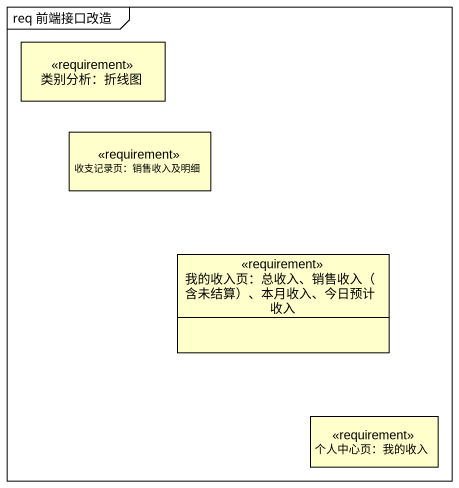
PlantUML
@startuml
mainframe req 前端接口改造
hide circle
hide empty members
class "类别分析：折线图" as 类别分析_折线图 <<requirement>>
class "收支记录页：销售收入及明细" as 收支记录页_销售收入及明细 <<requirement>>
class "我的收入页：总收入、销售收入（含未结算）、本月收入、今日预计收入" as 我的收入页_总收入_销售收入_含未结算_本月收入 <<requirement>>
class "个人中心页：我的收入" as 个人中心页_我的收入 <<requirement>>
@enduml
